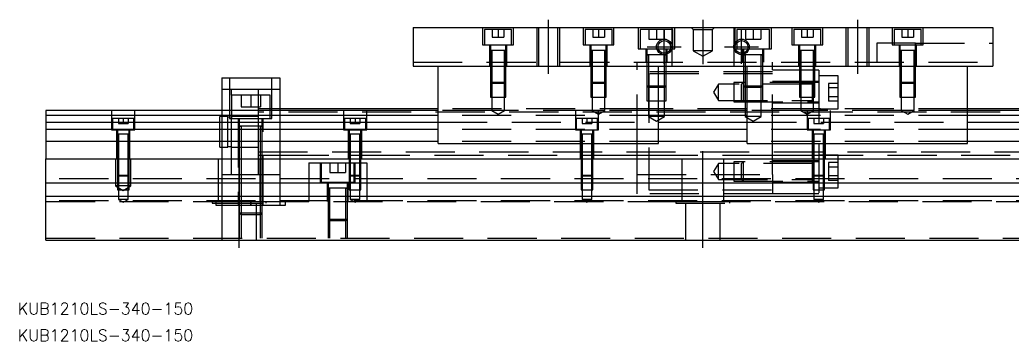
# Model space of a CAD drawing. Extents: x -12 to 491, y -260 to 102.
# Drawn here: x -6.7 to 250, y -259.9 to -176.7 of the extents above; entities that cross this region are included whole.
import ezdxf

# ---------------------------------------------------------------- set-up
doc = ezdxf.new("R2010")
doc.units = 0
doc.linetypes.add('CENTER', pattern=[50.8, 31.75, -6.35, 6.35, -6.35])
doc.linetypes.add('DASHED', pattern=[19.05, 12.7, -6.35])
doc.layers.get('0').update_dxf_attribs({"linetype": 'CONTINUOUS'})
doc.layers.add('CENTER', color=1, linetype='CENTER')
doc.styles.get("Standard").update_dxf_attribs({"font": 'txt.shx', "height": 3, "bigfont": 'bigfont.shx'})

# ---------------------------------------------------------------- blocks, each defined once
blk = doc.blocks.new('*U2')
at = {"color": 7, "linetype": 'CONTINUOUS'}
blk.add_text('KUB1210LS-340-150', height=3, dxfattribs=at).set_placement((-7.26, -253))
blk = doc.blocks.new('*U3')
at = {"color": 7, "linetype": 'CONTINUOUS'}
blk.add_text('KUB1210LS-340-150', height=3, dxfattribs=at).set_placement((-7.26, -259.91))

msp = doc.modelspace()

# ---------------------------------------------------------------- linework, layer by layer
at = {"color": 7, "linetype": 'CONTINUOUS'}
for p, q in [((95, -178.73), (95, -188.73)), ((95, -178.73), (245, -178.73)), ((245, -178.73), (245, -188.73)), ((95, -188.73), (245, -188.73)), ((101.5, -208.73), (101.5, -188.73)), ((158.5, -208.73), (158.5, -188.73)), ((181.5, -208.73), (181.5, -188.73)), ((238.5, -208.73), (238.5, -188.73)), ((45.5, -191.73), (45.5, -200.23)), ((45.5, -191.73), (60.5, -191.73)), ((60.5, -191.73), (60.5, -200.23)), ((101.5, -200.23), (0, -200.23)), ((0, -200.23), (0, -201.48)), ((101.5, -199.73), (60.5, -199.73)), ((181.5, -200.23), (158.5, -200.23)), ((285, -199.73), (238.5, -199.73)), ((340, -200.23), (238.5, -200.23)), ((0, -201.48), (0, -203.26)), ((101.5, -201.48), (0, -201.48)), ((181.5, -201.48), (158.5, -201.48)), ((340, -201.48), (238.5, -201.48)), ((0, -203.26), (101.5, -203.26)), ((0, -203.26), (0, -205.15)), ((0, -205.15), (0, -208.21)), ((101.5, -205.15), (0, -205.15)), ((158.5, -203.26), (181.5, -203.26)), ((181.5, -205.15), (158.5, -205.15)), ((238.5, -203.26), (340, -203.26)), ((340, -205.15), (238.5, -205.15)), ((101.5, -208.21), (0, -208.21)), ((0, -208.21), (0, -212.73)), ((101.5, -208.73), (158.5, -208.73)), ((181.5, -208.21), (158.5, -208.21)), ((181.5, -208.73), (238.5, -208.73)), ((340, -208.21), (238.5, -208.21)), ((0, -219.03), (0, -212.73)), ((0, -212.73), (340, -212.73)), ((340, -219.03), (0, -219.03)), ((0, -222.43), (0, -219.03)), ((0, -233.73), (0, -222.43)), ((340, -222.43), (0, -222.43)), ((0, -233.73), (340, -233.73))]:
    msp.add_line(p, q, dxfattribs=at)
at = {"color": 3, "linetype": 'DASHED'}
for p, q in [((113, -178.73), (113, -183.23)), ((120.5, -179.23), (113.5, -179.23)), ((113.5, -179.23), (113.5, -183.23)), ((115.5, -179.23), (115.5, -181.23)), ((117, -179.23), (117, -181.23)), ((118.5, -179.23), (118.5, -181.23)), ((120.5, -183.23), (120.5, -179.23)), ((121, -183.23), (121, -178.73)), ((127, -178.73), (127, -188.73)), ((127.5, -178.73), (127.5, -188.73)), ((132.5, -188.73), (132.5, -178.73)), ((133, -188.73), (133, -178.73)), ((139, -178.73), (139, -183.23)), ((146.5, -179.23), (139.5, -179.23)), ((139.5, -179.23), (139.5, -183.23)), ((141.5, -179.23), (141.5, -181.23)), ((143, -179.23), (143, -181.23)), ((144.5, -179.23), (144.5, -181.23)), ((146.5, -183.23), (146.5, -179.23)), ((147, -183.23), (147, -178.73)), ((153.25, -178.73), (153.25, -184.23)), ((162.25, -179.23), (153.75, -179.23)), ((153.75, -179.23), (153.75, -184.23)), ((156, -179.23), (156, -181.73)), ((158, -179.23), (158, -181.73)), ((160, -179.23), (160, -181.73)), ((162, -178.73), (162, -188.73)), ((162.25, -184.23), (162.25, -179.23)), ((162.75, -184.23), (162.75, -178.73)), ((167.5, -179.23), (167, -178.73)), ((167.5, -179.23), (167.5, -184.73)), ((167.5, -179.23), (172.5, -179.23)), ((172.5, -179.23), (173, -178.73)), ((172.5, -184.73), (172.5, -179.23)), ((178, -178.73), (178, -188.73)), ((178.25, -178.73), (178.25, -184.23)), ((187.25, -179.23), (178.75, -179.23)), ((178.75, -179.23), (178.75, -182.17)), ((181, -179.23), (181, -181.73)), ((183, -179.23), (183, -181.73)), ((185, -179.23), (185, -181.73)), ((187.25, -184.23), (187.25, -179.23)), ((187.75, -184.23), (187.75, -178.73)), ((193, -178.73), (193, -183.23)), ((200.5, -179.23), (193.5, -179.23)), ((193.5, -179.23), (193.5, -183.23)), ((195.5, -179.23), (195.5, -181.23)), ((197, -179.23), (197, -181.23)), ((198.5, -179.23), (198.5, -181.23)), ((200.5, -183.23), (200.5, -179.23)), ((201, -183.23), (201, -178.73)), ((207, -178.73), (207, -188.73)), ((207.5, -178.73), (207.5, -188.73)), ((212.5, -188.73), (212.5, -178.73)), ((213, -188.73), (213, -178.73)), ((219, -178.73), (219, -183.23)), ((226.5, -179.23), (219.5, -179.23)), ((219.5, -179.23), (219.5, -183.23)), ((221.5, -179.23), (221.5, -181.23)), ((223, -179.23), (223, -181.23)), ((224.5, -179.23), (224.5, -181.23)), ((226.5, -183.23), (226.5, -179.23)), ((227, -183.23), (227, -178.73)), ((115.5, -181.23), (117, -181.23)), ((117, -181.23), (118.5, -181.23)), ((141.5, -181.23), (143, -181.23)), ((143, -181.23), (144.5, -181.23)), ((156, -181.73), (158, -181.73)), ((158, -181.73), (160, -181.73)), ((178.75, -182.17), (178.75, -182.65)), ((181, -181.73), (183, -181.73)), ((183, -181.73), (185, -181.73)), ((195.5, -181.23), (197, -181.23)), ((197, -181.23), (198.5, -181.23)), ((221.5, -181.23), (223, -181.23)), ((223, -181.23), (224.5, -181.23)), ((113, -183.23), (121, -183.23)), ((114.75, -183.23), (114.75, -188.73)), ((115, -183.23), (115, -184.63)), ((115, -184.62), (115, -184.63)), ((115, -184.63), (115.22, -184.63)), ((115.22, -184.63), (115, -184.63)), ((115, -184.63), (115, -188.73)), ((115, -184.63), (115, -184.63)), ((118.78, -184.63), (115.22, -184.63)), ((115.35, -184.63), (115.35, -188.73)), ((118.65, -188.73), (118.65, -184.63)), ((118.78, -184.63), (119, -184.63)), ((119, -184.63), (118.78, -184.63)), ((119, -184.63), (119, -183.23)), ((119, -184.63), (119, -184.62)), ((119, -188.73), (119, -184.63)), ((119, -184.63), (119, -184.63)), ((119.25, -188.73), (119.25, -183.23)), ((139, -183.23), (147, -183.23)), ((140.75, -183.23), (140.75, -188.73)), ((141, -183.23), (141, -184.63)), ((141, -184.62), (141, -184.63)), ((141.22, -184.63), (141, -184.63)), ((141, -184.63), (141, -188.73)), ((141, -184.63), (141, -184.63)), ((144.78, -184.63), (141.22, -184.63)), ((141.35, -184.63), (141.35, -188.73)), ((144.65, -188.73), (144.65, -184.63)), ((145, -184.63), (144.78, -184.63)), ((145, -184.63), (145, -183.23)), ((145, -184.63), (145, -184.62)), ((145, -188.73), (145, -184.63)), ((145, -184.63), (145, -184.63)), ((145.25, -188.73), (145.25, -183.23)), ((153.25, -184.23), (162.75, -184.23)), ((155.25, -184.23), (155.25, -187.73)), ((155.5, -184.23), (155.5, -185.83)), ((160.5, -185.3), (160.5, -184.23)), ((160.75, -187.73), (160.75, -184.23)), ((172.5, -184.73), (167.5, -184.73)), ((167.5, -184.73), (170, -186.17)), ((170, -186.17), (172.5, -184.73)), ((178.25, -184.23), (187.75, -184.23)), ((178.75, -182.65), (178.75, -184.23)), ((180.25, -184.23), (180.25, -187.73)), ((180.5, -184.23), (180.5, -185.3)), ((185.5, -185.83), (185.5, -184.23)), ((185.75, -187.73), (185.75, -184.23)), ((193, -183.23), (201, -183.23)), ((194.75, -183.23), (194.75, -188.73)), ((195, -183.23), (195, -184.63)), ((195, -184.62), (195, -184.63)), ((195.22, -184.63), (195, -184.63)), ((195, -184.63), (195, -188.73)), ((195, -184.63), (195, -184.63)), ((198.78, -184.63), (195.22, -184.63)), ((195.35, -184.63), (195.35, -188.73)), ((198.65, -188.73), (198.65, -184.63)), ((199, -184.63), (198.78, -184.63)), ((199, -184.63), (199, -183.23)), ((199, -184.63), (199, -184.62)), ((199, -188.73), (199, -184.63)), ((199, -184.63), (199, -184.63)), ((199.25, -188.73), (199.25, -183.23)), ((225, -182.73), (215, -182.73)), ((215, -182.73), (215, -187.73)), ((219, -183.23), (227, -183.23)), ((220.75, -183.23), (220.75, -188.73)), ((221, -183.23), (221, -184.63)), ((221, -184.62), (221, -184.63)), ((225, -184.63), (221, -184.63)), ((221, -184.63), (221, -184.63)), ((221, -184.63), (221, -188.73)), ((221.35, -184.63), (221.35, -188.73)), ((224.65, -188.73), (224.65, -184.63)), ((225, -183.23), (225, -182.73)), ((225, -182.73), (245, -182.73)), ((225, -182.73), (225, -183.23)), ((225, -184.63), (225, -183.23)), ((225, -188.73), (225, -184.63)), ((225.25, -188.73), (225.25, -183.23)), ((155.5, -185.83), (155.76, -185.83)), ((155.76, -185.83), (155.5, -185.83)), ((155.5, -185.83), (155.5, -185.84)), ((155.5, -185.83), (155.5, -185.83)), ((155.5, -185.83), (155.5, -187.73)), ((160.01, -185.83), (155.76, -185.83)), ((155.9, -185.83), (155.9, -187.73)), ((160.24, -185.83), (160.01, -185.83)), ((160.1, -187.73), (160.1, -185.83)), ((160.24, -185.83), (160.5, -185.83)), ((160.5, -185.83), (160.24, -185.83)), ((160.5, -185.67), (160.5, -185.3)), ((160.5, -185.83), (160.5, -185.67)), ((160.5, -185.84), (160.5, -185.83)), ((160.5, -187.73), (160.5, -185.83)), ((160.5, -185.83), (160.5, -185.83)), ((180.5, -185.3), (180.5, -185.67)), ((180.5, -185.67), (180.5, -185.83)), ((180.5, -185.83), (180.76, -185.83)), ((180.76, -185.83), (180.5, -185.83)), ((180.5, -185.83), (180.5, -185.84)), ((180.5, -185.83), (180.5, -185.83)), ((180.5, -185.83), (180.5, -187.73)), ((185.24, -185.83), (180.76, -185.83)), ((180.9, -185.83), (180.9, -187.73)), ((185.1, -187.73), (185.1, -185.83)), ((185.24, -185.83), (185.5, -185.83)), ((185.5, -185.83), (185.24, -185.83)), ((185.5, -185.84), (185.5, -185.83)), ((185.5, -187.73), (185.5, -185.83)), ((185.5, -185.83), (185.5, -185.83)), ((95, -187.73), (245, -187.73)), ((115, -188.73), (115, -192.88)), ((115, -188.73), (115, -192.88)), ((115.35, -188.73), (115.35, -193.23)), ((118.65, -193.23), (118.65, -188.73)), ((119, -192.88), (119, -188.73)), ((119, -192.88), (119, -188.73)), ((141, -188.73), (141, -192.88)), ((141, -188.73), (141, -192.88)), ((141.35, -188.73), (141.35, -193.23)), ((144.65, -193.23), (144.65, -188.73)), ((145, -192.88), (145, -188.73)), ((145, -192.88), (145, -188.73)), ((153, -188.73), (153, -187.73)), ((153, -208.73), (153, -188.73)), ((155.5, -187.73), (155.5, -188.73)), ((155.5, -187.73), (155.5, -188.73)), ((155.5, -188.73), (155.5, -193.83)), ((155.5, -188.73), (155.5, -193.83)), ((155.9, -187.73), (155.9, -188.73)), ((155.9, -188.73), (155.9, -194.23)), ((160.1, -188.73), (160.1, -187.73)), ((160.1, -194.23), (160.1, -188.73)), ((160.5, -188.73), (160.5, -187.73)), ((160.5, -188.73), (160.5, -187.73)), ((160.5, -193.83), (160.5, -188.73)), ((160.5, -193.83), (160.5, -188.73)), ((180.5, -187.73), (180.5, -188.73)), ((180.5, -187.73), (180.5, -188.73)), ((180.5, -188.73), (180.5, -193.83)), ((180.5, -188.73), (180.5, -193.83)), ((180.9, -187.73), (180.9, -188.73)), ((180.9, -188.73), (180.9, -194.23)), ((185.1, -188.73), (185.1, -187.73)), ((185.1, -194.23), (185.1, -188.73)), ((185.5, -188.73), (185.5, -187.73)), ((185.5, -188.73), (185.5, -187.73)), ((185.5, -193.83), (185.5, -188.73)), ((185.5, -193.83), (185.5, -188.73)), ((188, -188.73), (188, -187.73)), ((188, -208.73), (188, -188.73)), ((200, -189.73), (188, -189.73)), ((195, -188.73), (195, -192.88)), ((195, -188.73), (195, -192.88)), ((195.35, -188.73), (195.35, -193.23)), ((198.65, -193.23), (198.65, -188.73)), ((199, -192.88), (199, -188.73)), ((199, -192.88), (199, -188.73)), ((200, -189.73), (200, -221.73)), ((221, -188.73), (221, -192.88)), ((221, -188.73), (221, -192.88)), ((221.35, -188.73), (221.35, -193.23)), ((224.65, -193.23), (224.65, -188.73)), ((225, -192.88), (225, -188.73)), ((225, -192.88), (225, -188.73)), ((47.5, -191.73), (47.5, -202.23)), ((58.5, -202.23), (58.5, -191.73)), ((188, -190.23), (153, -190.23)), ((188, -190.73), (156, -190.73)), ((156, -190.73), (156, -220.73)), ((205, -191.23), (200, -191.23)), ((205, -199.73), (205, -191.23)), ((48, -194.73), (45.5, -194.73)), ((48, -196.23), (48, -194.73)), ((55, -194.73), (48, -194.73)), ((55, -196.23), (55, -194.73)), ((60.5, -194.73), (55, -194.73)), ((115, -192.88), (119, -192.88)), ((115, -192.88), (115, -196.73)), ((115, -192.88), (115.35, -193.23)), ((118.65, -193.23), (115.35, -193.23)), ((115.35, -193.23), (115.35, -196.73)), ((118.65, -193.23), (119, -192.88)), ((118.65, -196.73), (118.65, -193.23)), ((119, -196.73), (119, -192.88)), ((141, -192.88), (145, -192.88)), ((141, -192.88), (141, -196.73)), ((141, -192.88), (141.35, -193.23)), ((144.65, -193.23), (141.35, -193.23)), ((141.35, -193.23), (141.35, -196.73)), ((144.65, -193.23), (145, -192.88)), ((144.65, -196.73), (144.65, -193.23)), ((145, -196.73), (145, -192.88)), ((155.5, -193.83), (158.5, -193.83)), ((155.5, -193.83), (155.5, -197.73)), ((155.5, -193.83), (155.9, -194.23)), ((158.5, -194.23), (155.9, -194.23)), ((155.9, -194.23), (155.9, -197.73)), ((158.5, -193.83), (160.5, -193.83)), ((160.1, -194.23), (158.5, -194.23)), ((160.1, -194.23), (160.5, -193.83)), ((160.1, -197.73), (160.1, -194.23)), ((160.5, -197.73), (160.5, -193.83)), ((174, -193.38), (172.79, -195.48)), ((174, -197.58), (174, -193.38)), ((198.4, -193.38), (174, -193.38)), ((178, -192.98), (178, -197.98)), ((200, -192.98), (178, -192.98)), ((180.4, -192.98), (180.4, -197.98)), ((180.5, -193.83), (181.5, -193.83)), ((180.5, -193.83), (180.5, -197.73)), ((180.5, -193.83), (180.9, -194.23)), ((181.5, -194.23), (180.9, -194.23)), ((180.9, -194.23), (180.9, -197.73)), ((181.5, -193.83), (185.5, -193.83)), ((185.1, -194.23), (181.5, -194.23)), ((185.1, -194.23), (185.5, -193.83)), ((185.1, -197.73), (185.1, -194.23)), ((185.5, -197.73), (185.5, -193.83)), ((200, -192.73), (188, -192.73)), ((195, -192.88), (199, -192.88)), ((195, -192.88), (195, -196.73)), ((195, -192.88), (195.35, -193.23)), ((198.65, -193.23), (195.35, -193.23)), ((195.35, -193.23), (195.35, -196.73)), ((198.4, -197.98), (198.4, -192.98)), ((198.65, -193.23), (199, -192.88)), ((198.65, -196.73), (198.65, -193.23)), ((199, -196.73), (199, -192.88)), ((202.5, -193.17), (202.5, -197.79)), ((205, -193.17), (202.5, -193.17)), ((205, -194.33), (202.5, -194.33)), ((221, -192.88), (225, -192.88)), ((221, -192.88), (221, -196.73)), ((221, -192.88), (221.35, -193.23)), ((224.65, -193.23), (221.35, -193.23)), ((221.35, -193.23), (221.35, -196.73)), ((224.65, -193.23), (225, -192.88)), ((224.65, -196.73), (224.65, -193.23)), ((225, -196.73), (225, -192.88)), ((58, -196.23), (48, -196.23)), ((48, -196.23), (48, -200.23)), ((50.5, -196.23), (50.5, -199.23)), ((53, -196.23), (53, -199.23)), ((55, -200.23), (55, -196.23)), ((55.5, -196.23), (55.5, -199.23)), ((58, -200.23), (58, -196.23)), ((115, -196.73), (119, -196.73)), ((115.35, -196.73), (115.35, -200.23)), ((118.65, -200.23), (118.65, -196.73)), ((141, -196.73), (145, -196.73)), ((141.35, -196.73), (141.35, -200.23)), ((144.65, -200.23), (144.65, -196.73)), ((172.79, -195.48), (174, -197.58)), ((174, -197.58), (198.4, -197.58)), ((195, -196.73), (199, -196.73)), ((195.35, -196.73), (195.35, -200.23)), ((198.65, -200.23), (198.65, -196.73)), ((205, -196.63), (202.5, -196.63)), ((221, -196.73), (225, -196.73)), ((221.35, -196.73), (221.35, -200.23)), ((224.65, -200.23), (224.65, -196.73)), ((17, -200.23), (17, -205.23)), ((23, -205.23), (23, -200.23)), ((45.5, -200.23), (45.5, -212.73)), ((48, -200.23), (48, -202.23)), ((50.5, -199.23), (53, -199.23)), ((53, -199.23), (55.5, -199.23)), ((58, -199.73), (55, -199.73)), ((55, -202.23), (55, -200.23)), ((60.5, -199.73), (58, -199.73)), ((58, -202.23), (58, -200.23)), ((60.5, -200.23), (60.5, -212.73)), ((77, -200.23), (77, -205.23)), ((83, -205.23), (83, -200.23)), ((156, -199.73), (101.5, -199.73)), ((115.35, -200.23), (101.5, -200.23)), ((118.65, -200.23), (115.35, -200.23)), ((115.35, -200.23), (117, -201.18)), ((117, -201.18), (118.65, -200.23)), ((141.35, -200.23), (118.65, -200.23)), ((137, -200.23), (137, -205.23)), ((144.65, -200.23), (141.35, -200.23)), ((141.35, -200.23), (143, -201.18)), ((143, -201.18), (144.65, -200.23)), ((143, -205.23), (143, -200.23)), ((158.5, -200.23), (144.65, -200.23)), ((155.5, -197.73), (160.5, -197.73)), ((155.9, -197.73), (155.9, -201.73)), ((238.5, -199.73), (156, -199.73)), ((160.1, -201.73), (160.1, -197.73)), ((178, -197.98), (200, -197.98)), ((180.5, -197.73), (185.5, -197.73)), ((180.9, -197.73), (180.9, -201.73)), ((195.35, -200.23), (181.5, -200.23)), ((185.1, -201.73), (185.1, -197.73)), ((188, -198.23), (200, -198.23)), ((198.65, -200.23), (195.35, -200.23)), ((195.35, -200.23), (197, -201.18)), ((197, -201.18), (198.65, -200.23)), ((197, -200.23), (197, -205.23)), ((221.35, -200.23), (198.65, -200.23)), ((200, -199.73), (205, -199.73)), ((205, -197.79), (202.5, -197.79)), ((203, -205.23), (203, -200.23)), ((224.65, -200.23), (221.35, -200.23)), ((221.35, -200.23), (223, -201.18)), ((223, -201.18), (224.65, -200.23)), ((238.5, -200.23), (224.65, -200.23)), ((22.75, -202.23), (17.25, -202.23)), ((17.25, -202.23), (17.25, -205.23)), ((18.75, -202.23), (18.75, -203.53)), ((20, -202.23), (20, -203.53)), ((21.25, -202.23), (21.25, -203.53)), ((22.75, -205.23), (22.75, -202.23)), ((45, -205.73), (45, -201.73)), ((45.5, -201.73), (45, -201.73)), ((47.1, -201.73), (45.5, -201.73)), ((47.1, -205.73), (47.1, -201.73)), ((48, -201.93), (47.1, -201.93)), ((47.5, -202.23), (58.5, -202.23)), ((55, -201.73), (48, -201.73)), ((48, -205.73), (48, -202.23)), ((49.75, -202.23), (49.75, -224.73)), ((50, -202.23), (50, -204.23)), ((285, -200.61), (55, -200.61)), ((55, -204.23), (55, -202.23)), ((56, -204.23), (56, -202.23)), ((56.25, -224.73), (56.25, -202.23)), ((82.75, -202.23), (77.25, -202.23)), ((77.25, -202.23), (77.25, -205.23)), ((78.75, -202.23), (78.75, -203.53)), ((80, -202.23), (80, -203.53)), ((81.25, -202.23), (81.25, -203.53)), ((82.75, -205.23), (82.75, -202.23)), ((158.5, -201.48), (101.5, -201.48)), ((142.75, -202.23), (137.25, -202.23)), ((137.25, -202.23), (137.25, -205.23)), ((138.75, -202.23), (138.75, -203.53)), ((140, -202.23), (140, -203.53)), ((141.25, -202.23), (141.25, -203.53)), ((142.75, -205.23), (142.75, -202.23)), ((160.1, -201.73), (155.9, -201.73)), ((155.9, -201.73), (158, -202.94)), ((158, -202.94), (160.1, -201.73)), ((185.1, -201.73), (180.9, -201.73)), ((180.9, -201.73), (183, -202.94)), ((238.5, -201.48), (181.5, -201.48)), ((183, -202.94), (185.1, -201.73)), ((202.75, -202.23), (197.25, -202.23)), ((197.25, -202.23), (197.25, -205.23)), ((198.75, -202.23), (198.75, -203.53)), ((200, -202.23), (200, -203.53)), ((200, -202.23), (200, -203.53)), ((201.25, -202.23), (201.25, -203.53)), ((202.75, -205.23), (202.75, -202.23)), ((17, -205.23), (23, -205.23)), ((18.25, -205.23), (18.25, -212.73)), ((18.5, -205.23), (18.5, -206.23)), ((18.75, -203.53), (20, -203.53)), ((20, -203.53), (21.25, -203.53)), ((21.5, -206.23), (21.5, -205.23)), ((21.75, -212.73), (21.75, -205.23)), ((50, -204.22), (50, -204.23)), ((50, -204.23), (50.35, -204.23)), ((50.35, -204.23), (50, -204.23)), ((50, -204.23), (50, -204.23)), ((50, -204.23), (50, -212.73)), ((55.65, -204.23), (50.35, -204.23)), ((50.5, -204.23), (50.5, -212.73)), ((55, -205.73), (55, -204.23)), ((55.5, -212.73), (55.5, -204.23)), ((55.65, -204.23), (56, -204.23)), ((56, -204.23), (55.65, -204.23)), ((56, -204.23), (56, -204.22)), ((56, -204.23), (56, -204.23)), ((56, -212.73), (56, -204.23)), ((77, -205.23), (83, -205.23)), ((78.25, -205.23), (78.25, -212.73)), ((78.5, -205.23), (78.5, -206.23)), ((78.75, -203.53), (80, -203.53)), ((80, -203.53), (81.25, -203.53)), ((81.5, -206.23), (81.5, -205.23)), ((81.75, -212.73), (81.75, -205.23)), ((101.5, -203.26), (158.5, -203.26)), ((158.5, -205.15), (101.5, -205.15)), ((137, -205.23), (143, -205.23)), ((138.25, -205.23), (138.25, -212.73)), ((138.5, -205.23), (138.5, -206.23)), ((138.75, -203.53), (140, -203.53)), ((140, -203.53), (141.25, -203.53)), ((141.5, -206.23), (141.5, -205.23)), ((141.75, -212.73), (141.75, -205.23)), ((181.5, -203.26), (238.5, -203.26)), ((238.5, -205.15), (181.5, -205.15)), ((197, -205.23), (203, -205.23)), ((198.25, -205.23), (198.25, -212.73)), ((198.5, -205.23), (198.5, -206.23)), ((198.75, -203.53), (200, -203.53)), ((200, -203.53), (201.25, -203.53)), ((201.5, -206.23), (201.5, -205.23)), ((201.75, -212.73), (201.75, -205.23)), ((18.5, -206.22), (18.5, -206.23)), ((18.5, -206.23), (21.5, -206.23)), ((18.5, -206.23), (18.5, -206.24)), ((18.5, -206.23), (18.5, -212.73)), ((18.75, -206.23), (18.75, -212.73)), ((21.25, -212.73), (21.25, -206.23)), ((21.5, -206.23), (21.5, -206.22)), ((21.5, -206.24), (21.5, -206.23)), ((21.5, -212.73), (21.5, -206.23)), ((45, -209.73), (45, -205.73)), ((47.1, -209.73), (47.1, -205.73)), ((48, -212.73), (48, -205.73)), ((55, -212.73), (55, -205.73)), ((78.5, -206.22), (78.5, -206.23)), ((78.5, -206.23), (81.5, -206.23)), ((78.5, -206.23), (78.5, -206.24)), ((78.5, -206.23), (78.5, -212.73)), ((78.75, -206.23), (78.75, -212.73)), ((81.25, -212.73), (81.25, -206.23)), ((81.5, -206.23), (81.5, -206.22)), ((81.5, -206.24), (81.5, -206.23)), ((81.5, -212.73), (81.5, -206.23)), ((138.5, -206.22), (138.5, -206.23)), ((138.5, -206.23), (141.5, -206.23)), ((138.5, -206.23), (138.5, -206.24)), ((138.5, -206.23), (138.5, -212.73)), ((138.75, -206.23), (138.75, -212.73)), ((141.25, -212.73), (141.25, -206.23)), ((141.5, -206.23), (141.5, -206.22)), ((141.5, -206.24), (141.5, -206.23)), ((141.5, -212.73), (141.5, -206.23)), ((198.5, -206.22), (198.5, -206.23)), ((198.5, -206.23), (201.5, -206.23)), ((198.5, -206.23), (198.5, -206.24)), ((198.5, -206.23), (198.5, -212.73)), ((198.75, -206.23), (198.75, -212.73)), ((201.25, -212.73), (201.25, -206.23)), ((201.5, -206.23), (201.5, -206.22)), ((201.5, -206.24), (201.5, -206.23)), ((201.5, -212.73), (201.5, -206.23)), ((45, -209.73), (45.5, -209.73)), ((45.5, -209.73), (47.1, -209.73)), ((47.1, -209.53), (48, -209.53)), ((48, -209.73), (50, -209.73)), ((50, -209.73), (50.5, -209.73)), ((50.5, -209.73), (55, -209.73)), ((158.5, -208.21), (101.5, -208.21)), ((153, -212.73), (153, -208.73)), ((238.5, -208.21), (181.5, -208.21)), ((188, -212.73), (188, -208.73)), ((18, -212.73), (18, -219.73)), ((18.5, -212.73), (18.5, -216.98)), ((18.5, -212.73), (18.5, -216.98)), ((18.75, -212.73), (18.75, -217.23)), ((21.25, -217.23), (21.25, -212.73)), ((21.5, -216.98), (21.5, -212.73)), ((21.5, -216.98), (21.5, -212.73)), ((22, -219.73), (22, -212.73)), ((44.64, -223.73), (44.64, -212.73)), ((45.5, -212.73), (45.5, -219.03)), ((48, -216.73), (48, -212.73)), ((50, -212.73), (50, -219.03)), ((50.5, -212.73), (50.5, -219.03)), ((55, -210.86), (285, -210.86)), ((55, -211.73), (55.5, -211.73)), ((55, -216.73), (55, -212.73)), ((55.36, -212.73), (55.36, -223.73)), ((55.5, -211.73), (56, -211.73)), ((55.5, -219.03), (55.5, -212.73)), ((56, -211.73), (60.5, -211.73)), ((56, -219.03), (56, -212.73)), ((60.5, -211.73), (78.5, -211.73)), ((60.5, -212.73), (60.5, -219.03)), ((78.5, -211.73), (78.75, -211.73)), ((78.5, -212.73), (78.5, -216.98)), ((78.5, -212.73), (78.5, -216.98)), ((78.75, -211.73), (81.25, -211.73)), ((78.75, -212.73), (78.75, -217.23)), ((81.25, -211.73), (81.5, -211.73)), ((81.25, -217.23), (81.25, -212.73)), ((81.5, -211.73), (138.5, -211.73)), ((81.5, -216.98), (81.5, -212.73)), ((81.5, -216.98), (81.5, -212.73)), ((138.5, -211.73), (138.75, -211.73)), ((138.5, -212.73), (138.5, -216.98)), ((138.5, -212.73), (138.5, -216.98)), ((138.75, -211.73), (141.25, -211.73)), ((138.75, -212.73), (138.75, -217.23)), ((141.25, -211.73), (141.5, -211.73)), ((141.25, -217.23), (141.25, -212.73)), ((141.5, -211.73), (153, -211.73)), ((141.5, -216.98), (141.5, -212.73)), ((141.5, -216.98), (141.5, -212.73)), ((153, -211.73), (156, -211.73)), ((153, -216.73), (153, -212.73)), ((156, -211.73), (188, -211.73)), ((156, -211.73), (188, -211.73)), ((164.64, -223.73), (164.64, -212.73)), ((175.36, -212.73), (175.36, -223.73)), ((188, -211.73), (198.5, -211.73)), ((188, -211.73), (198.5, -211.73)), ((188, -216.73), (188, -212.73)), ((198.5, -211.73), (198.75, -211.73)), ((198.5, -211.73), (198.75, -211.73)), ((198.5, -212.73), (198.5, -216.98)), ((198.5, -212.73), (198.5, -216.98)), ((198.75, -211.73), (200, -211.73)), ((198.75, -211.73), (285, -211.73)), ((198.75, -212.73), (198.75, -217.23)), ((205, -211.73), (200, -211.73)), ((201.25, -217.23), (201.25, -212.73)), ((201.5, -216.98), (201.5, -212.73)), ((201.5, -216.98), (201.5, -212.73)), ((205, -220.23), (205, -211.73)), ((68, -213.73), (78.5, -213.73)), ((68, -213.73), (68, -219.03)), ((71, -213.73), (71, -218.73)), ((71.25, -213.73), (71.25, -218.73)), ((73.5, -213.73), (73.5, -216.23)), ((75.5, -213.73), (75.5, -216.23)), ((77.5, -213.73), (77.5, -216.23)), ((78.5, -213.73), (78.75, -213.73)), ((78.75, -213.73), (81.25, -213.73)), ((79.75, -217.23), (79.75, -213.73)), ((80, -218.73), (80, -213.73)), ((81.25, -213.73), (81.5, -213.73)), ((81.5, -213.73), (83, -213.73)), ((83, -213.73), (83, -219.03)), ((174, -213.88), (172.79, -215.98)), ((174, -218.08), (174, -213.88)), ((198.4, -213.88), (174, -213.88)), ((178, -213.48), (178, -218.48)), ((200, -213.48), (178, -213.48)), ((180.4, -213.48), (180.4, -218.48)), ((200, -213.23), (188, -213.23)), ((198.4, -218.48), (198.4, -213.48)), ((202.5, -213.67), (202.5, -218.29)), ((205, -213.67), (202.5, -213.67)), ((205, -214.83), (202.5, -214.83)), ((340, -217.88), (0, -217.88)), ((18.5, -216.98), (21.5, -216.98)), ((18.5, -216.98), (18.5, -219.03)), ((18.5, -216.98), (18.75, -217.23)), ((21.25, -217.23), (18.75, -217.23)), ((18.75, -217.23), (18.75, -220.73)), ((21.25, -217.23), (21.5, -216.98)), ((21.25, -220.73), (21.25, -217.23)), ((21.5, -219.03), (21.5, -216.98)), ((45.5, -216.73), (48, -216.73)), ((48, -216.73), (50, -216.73)), ((50, -216.73), (50.5, -216.73)), ((50.5, -216.73), (55, -216.73)), ((55, -216.73), (60.5, -216.73)), ((73.5, -216.23), (75.5, -216.23)), ((75.5, -216.23), (77.5, -216.23)), ((78.5, -216.98), (81.5, -216.98)), ((78.5, -216.98), (78.5, -219.03)), ((78.5, -216.98), (78.75, -217.23)), ((81.25, -217.23), (78.75, -217.23)), ((78.75, -217.23), (78.75, -220.73)), ((79.75, -218.73), (79.75, -217.23)), ((81.25, -217.23), (81.5, -216.98)), ((81.25, -220.73), (81.25, -217.23)), ((81.5, -219.03), (81.5, -216.98)), ((138.5, -216.98), (141.5, -216.98)), ((138.5, -216.98), (138.5, -219.03)), ((138.5, -216.98), (138.75, -217.23)), ((141.25, -217.23), (138.75, -217.23)), ((138.75, -217.23), (138.75, -220.73)), ((141.25, -217.23), (141.5, -216.98)), ((141.25, -220.73), (141.25, -217.23)), ((141.5, -219.03), (141.5, -216.98)), ((153, -216.73), (188, -216.73)), ((153, -219.03), (153, -216.73)), ((172.79, -215.98), (174, -218.08)), ((174, -218.08), (198.4, -218.08)), ((188, -216.73), (188, -219.03)), ((198.5, -216.98), (201.5, -216.98)), ((198.5, -216.98), (198.5, -219.03)), ((198.5, -216.98), (198.75, -217.23)), ((201.25, -217.23), (198.75, -217.23)), ((198.75, -217.23), (198.75, -220.73)), ((201.25, -217.23), (201.5, -216.98)), ((201.25, -220.73), (201.25, -217.23)), ((201.5, -219.03), (201.5, -216.98)), ((205, -217.13), (202.5, -217.13)), ((22, -219.73), (18, -219.73)), ((18, -219.73), (20, -220.88)), ((18.5, -219.03), (18.5, -220.73)), ((18.5, -220.73), (21.5, -220.73)), ((18.75, -220.73), (18.75, -223.23)), ((20, -220.88), (22, -219.73)), ((21.25, -223.23), (21.25, -220.73)), ((21.5, -220.73), (21.5, -219.03)), ((45.5, -219.03), (45.5, -222.43)), ((50, -219.03), (50, -222.43)), ((50.5, -219.03), (50.5, -222.43)), ((55.5, -222.43), (55.5, -219.03)), ((56, -222.43), (56, -219.03)), ((60.5, -219.03), (60.5, -222.43)), ((68, -219.03), (68, -222.43)), ((71, -218.73), (80, -218.73)), ((72.75, -218.73), (72.75, -223.73)), ((73, -218.73), (73, -219.03)), ((73, -219.03), (73, -220.33)), ((73, -220.33), (73.26, -220.33)), ((73.26, -220.33), (73, -220.33)), ((73, -220.33), (73, -220.34)), ((73, -220.33), (73, -220.33)), ((73, -220.33), (73, -222.43)), ((77.74, -220.33), (73.26, -220.33)), ((73.4, -220.33), (73.4, -222.43)), ((77.6, -222.43), (77.6, -220.33)), ((77.74, -220.33), (78, -220.33)), ((78, -220.33), (77.74, -220.33)), ((78, -219.03), (78, -218.73)), ((78, -220.33), (78, -219.03)), ((78, -220.34), (78, -220.33)), ((78, -222.43), (78, -220.33)), ((78, -220.33), (78, -220.33)), ((78.25, -223.73), (78.25, -218.73)), ((78.5, -219.03), (78.5, -220.73)), ((78.5, -220.73), (81.5, -220.73)), ((78.75, -220.73), (78.75, -223.23)), ((81.25, -223.23), (81.25, -220.73)), ((81.5, -220.73), (81.5, -219.03)), ((83, -219.03), (83, -222.43)), ((138.5, -219.03), (138.5, -220.73)), ((138.5, -220.73), (141.5, -220.73)), ((138.75, -220.73), (138.75, -223.23)), ((141.25, -223.23), (141.25, -220.73)), ((141.5, -220.73), (141.5, -219.03)), ((188, -219.01), (153, -219.01)), ((153, -221.73), (153, -219.03)), ((156, -220.73), (188, -220.73)), ((178, -218.48), (200, -218.48)), ((188, -218.73), (200, -218.73)), ((188, -219.03), (188, -221.73)), ((198.5, -219.03), (198.5, -220.73)), ((198.5, -220.73), (201.5, -220.73)), ((198.75, -220.73), (198.75, -223.23)), ((200, -220.23), (205, -220.23)), ((201.25, -223.23), (201.25, -220.73)), ((201.5, -220.73), (201.5, -219.03)), ((205, -218.29), (202.5, -218.29)), ((21.25, -223.23), (18.75, -223.23)), ((18.75, -223.23), (20, -223.95)), ((20, -223.95), (21.25, -223.23)), ((45.5, -222.43), (45.5, -223.73)), ((50, -222.43), (50, -223.73)), ((50.5, -222.43), (50.5, -223.73)), ((55.5, -223.73), (55.5, -222.43)), ((56, -223.73), (56, -222.43)), ((60.5, -222.43), (60.5, -224.73)), ((68, -222.43), (68, -223.73)), ((73, -222.43), (73, -223.73)), ((73.4, -222.43), (73.4, -223.73)), ((77.6, -223.73), (77.6, -222.43)), ((78, -223.73), (78, -222.43)), ((81.25, -223.23), (78.75, -223.23)), ((78.75, -223.23), (80, -223.95)), ((80, -223.95), (81.25, -223.23)), ((83, -222.43), (83, -223.73)), ((141.25, -223.23), (138.75, -223.23)), ((138.75, -223.23), (140, -223.95)), ((140, -223.95), (141.25, -223.23)), ((188, -221.73), (153, -221.73)), ((200, -221.73), (188, -221.73)), ((201.25, -223.23), (198.75, -223.23)), ((198.75, -223.23), (200, -223.95)), ((200, -223.95), (201.25, -223.23)), ((340, -223.58), (0, -223.58)), ((0, -223.73), (44.64, -223.73)), ((43, -223.73), (57, -223.73)), ((43, -223.73), (43, -224.23)), ((43, -224.23), (57, -224.23)), ((44, -223.73), (44, -224.73)), ((44, -224.73), (53, -224.73)), ((44.64, -223.73), (55.36, -223.73)), ((45.5, -223.73), (45.5, -224.23)), ((45.5, -224.23), (45.5, -233.73)), ((50, -223.73), (50, -224.73)), ((50, -224.73), (50, -226.73)), ((50, -224.73), (50, -226.73)), ((50.5, -223.73), (50.5, -224.73)), ((50.5, -224.73), (50.5, -227.23)), ((53, -223.73), (53, -224.73)), ((53, -224.73), (53, -223.73)), ((53, -224.73), (62, -224.73)), ((54.5, -233.73), (54.5, -224.23)), ((55.36, -223.73), (284.64, -223.73)), ((55.5, -224.73), (55.5, -223.73)), ((55.5, -227.23), (55.5, -224.73)), ((56, -224.73), (56, -223.73)), ((56, -226.73), (56, -224.73)), ((56, -226.73), (56, -224.73)), ((57, -224.23), (57, -223.73)), ((62, -224.73), (62, -223.73)), ((73, -223.73), (73, -228.33)), ((73, -223.73), (73, -228.33)), ((73.4, -223.73), (73.4, -228.73)), ((77.6, -228.73), (77.6, -223.73)), ((78, -228.33), (78, -223.73)), ((78, -228.33), (78, -223.73)), ((163, -223.73), (177, -223.73)), ((163, -223.73), (163, -224.23)), ((163, -224.23), (177, -224.23)), ((165.5, -224.23), (165.5, -233.73)), ((174.5, -233.73), (174.5, -224.23)), ((177, -224.23), (177, -223.73)), ((50, -226.73), (56, -226.73)), ((50, -226.73), (50, -233.23)), ((50, -226.73), (50.5, -227.23)), ((55.5, -227.23), (50.5, -227.23)), ((50.5, -227.23), (50.5, -233.23)), ((55.5, -227.23), (56, -226.73)), ((55.5, -233.23), (55.5, -227.23)), ((56, -233.23), (56, -226.73)), ((73, -228.33), (78, -228.33)), ((73, -228.33), (73, -233.23)), ((73, -228.33), (73.4, -228.73)), ((77.6, -228.73), (78, -228.33)), ((78, -233.23), (78, -228.33)), ((77.6, -228.73), (73.4, -228.73)), ((73.4, -228.73), (73.4, -233.23)), ((77.6, -233.23), (77.6, -228.73)), ((0, -233.23), (340, -233.23))]:
    msp.add_line(p, q, dxfattribs=at)
at = {"color": 3, "linetype": 'CONTINUOUS'}
for p, q in [((180.4, -192.98), (180, -193.38)), ((180, -197.58), (180, -193.38)), ((180.4, -197.98), (180, -197.58)), ((180.4, -213.48), (180, -213.88)), ((180, -218.08), (180, -213.88)), ((180.4, -218.48), (180, -218.08))]:
    msp.add_line(p, q, dxfattribs=at)
for centre in [(160, -183.73), (180, -183.73)]:
    msp.add_circle(centre, 2, dxfattribs=at)
at = {"color": 7, "linetype": 'CONTINUOUS'}
for centre in [(160, -183.73), (180, -183.73)]:
    msp.add_circle(centre, 1.65, dxfattribs=at)
at = {"layer": 'CENTER', "color": 1, "linetype": 'CENTER'}
for p, q in [((130, -176.73), (130, -190.73)), ((170, -176.73), (170, -188.17)), ((210, -176.73), (210, -190.73)), ((160, -188.13), (160, -179.33)), ((180, -188.13), (180, -179.33)), ((155.6, -183.73), (164.4, -183.73)), ((175.6, -183.73), (184.4, -183.73)), ((50, -235.73), (50, -210.73)), ((170, -235.73), (170, -210.73))]:
    msp.add_line(p, q, dxfattribs=at)

# ---------------------------------------------------------------- block references
at = {"color": 7, "linetype": 'CONTINUOUS'}
for name in ['*U2', '*U3']:
    msp.add_blockref(name, (0, 0), dxfattribs=at)

doc.saveas('drawing.dxf')
